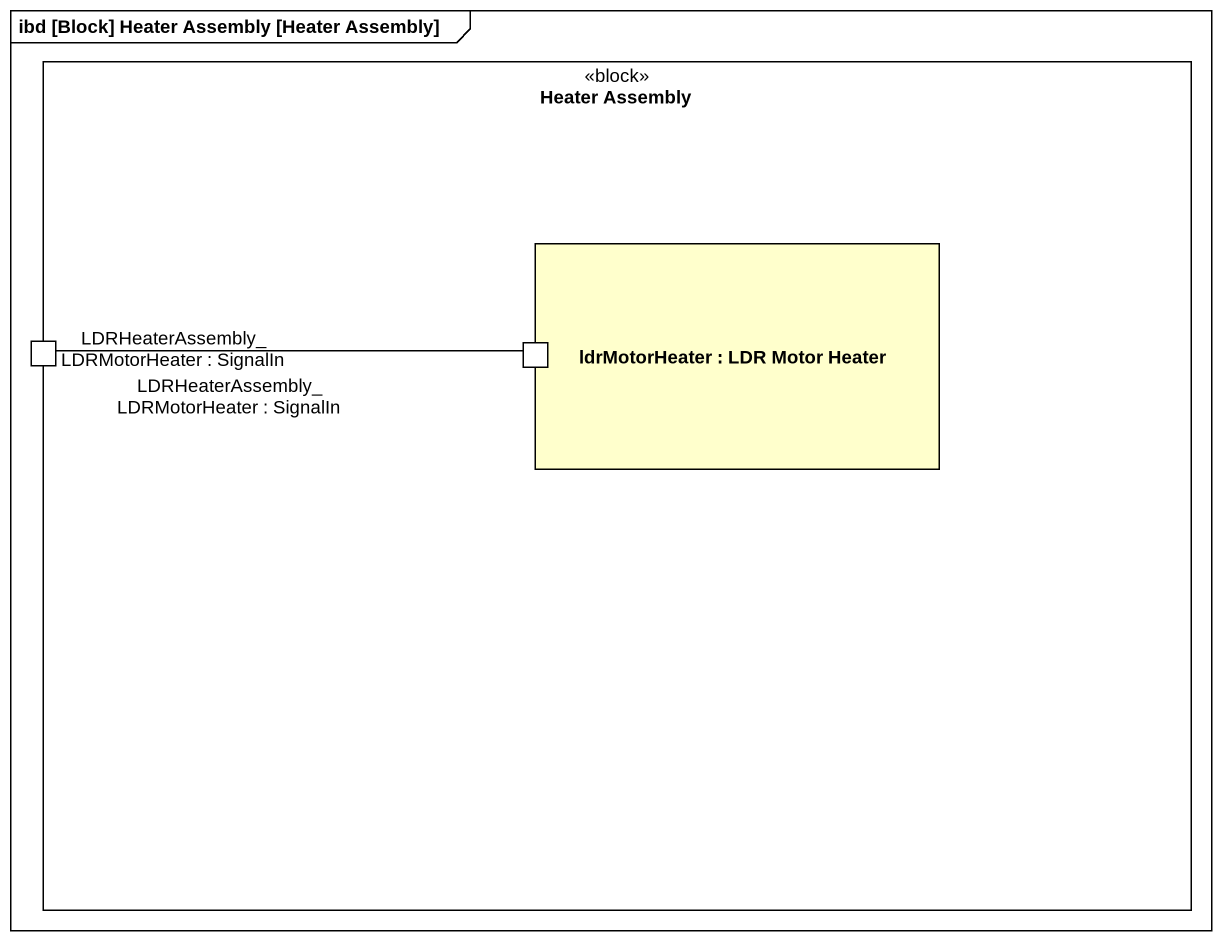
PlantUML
@startuml
mainframe ibd [Block] Heater Assembly [Heater Assembly]
rectangle "Heater Assembly" as Heater_Assembly <<block>> {
  rectangle "ldrMotorHeater : LDR Motor Heater" as ldrMotorHeater {
    port "LDRHeaterAssembly_LDRMotorHeater : SignalIn" as LDRHeaterAssembly_2
  }
  port "LDRHeaterAssembly_LDRMotorHeater : SignalIn" as LDRHeaterAssembly
}
LDRHeaterAssembly -right- LDRHeaterAssembly_2
@enduml
